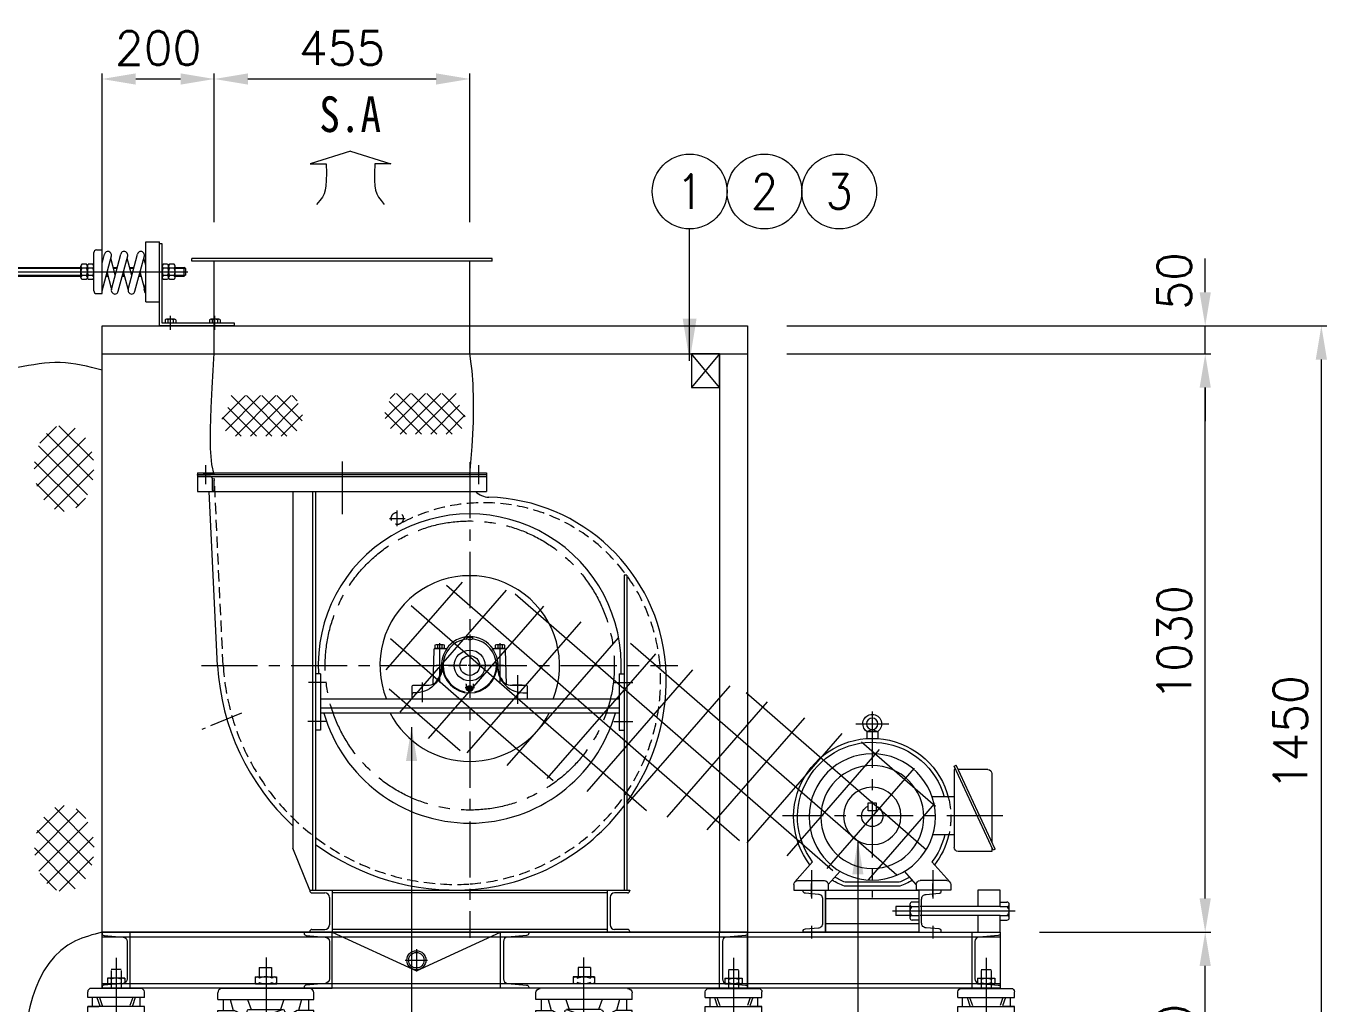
# Model space of a CAD drawing. Extents: x -50 to 18185, y -671 to 12273.
# Drawn here: x 5695 to 8012, y 2880 to 4622 of the extents above; entities that cross this region are included whole.
import ezdxf
from ezdxf.enums import TextEntityAlignment as Align

# ---------------------------------------------------------------- set-up
doc = ezdxf.new("R2010")
doc.units = 0
doc.header["$LTSCALE"] = 80
doc.header["$MEASUREMENT"] = 0
for name, pattern in [('CEN', [26, 20, -2, 2, -2]), ('CENTER', [2, 1.25, -0.25, 0.25, -0.25]), ('CENTER2', [1.125, 0.75, -0.125, 0.125, -0.125]), ('CENTERX2', [4, 2.5, -0.5, 0.5, -0.5]), ('HIDDEN', [0.375, 0.25, -0.125]), ('HIDDENX2', [0.75, 0.5, -0.25])]:
    doc.linetypes.add(name, pattern=pattern)
doc.layers.get('0').update_dxf_attribs({"linetype": 'CONTINUOUS', "lineweight": 18})
doc.layers.get('DEFPOINTS').update_dxf_attribs({"linetype": 'CONTINUOUS', "lineweight": 18})
for name, color, linetype, lineweight in [('12', 1, 'CENTER', 18), ('2', 2, 'HIDDENX2', 18), ('3', 2, 'CONTINUOUS', 18), ('ACT', 7, 'CONTINUOUS', 18), ('BASE', 7, 'CONTINUOUS', 18), ('CEN', 1, 'CEN', 18), ('CENTER', 1, 'CENTER', 18), ('DIM', 4, 'CONTINUOUS', 18), ('LIN', 2, 'CONTINUOUS', 18), ('NACHI', 16, 'CONTINUOUS', 18), ('NO', 2, 'CONTINUOUS', 18)]:
    doc.layers.add(name, color=color, linetype=linetype, lineweight=lineweight)
doc.styles.add('GSC', font='romans.shx', dxfattribs={"width": 0.8, "height": 4, "bigfont": 'ghs.shx'})
doc.styles.add('ITALICT', font='TXT', dxfattribs={"width": 0.95, "height": 3})
doc.styles.get("Standard").update_dxf_attribs({"font": 'txt.shx', "bigfont": '2hs.shx'})
doc.dimstyles.get("Standard").update_dxf_attribs({"dimscale": 0, "dimtxt": 60, "dimasz": 60, "dimexe": 10, "dimexo": 70, "dimgap": 25, "dimtad": 1, "dimdec": 0, "dimlfac": -1, "dimzin": 0, "dimdsep": 46, "dimtxsty": 'Standard', "dimcen": 0, "dimclrd": 1, "dimclre": 1, "dimadec": 0, "dimazin": 0, "dimtfac": 1, "dimtdec": 0, "dimtix": 1, "dimtmove": 1, "dimatfit": 2, "dimfxl": 0, "dimtolj": 1, "dimtzin": 0, "dimlwd": 5, "dimlwe": 5, "dimarcsym": 0})

# ---------------------------------------------------------------- blocks, each defined once
blk = doc.blocks.new('*D13')
at = {"color": 1, "linetype": 'Continuous', "lineweight": 5}
for p, q in [((7500.1, 3007.5), (7805.2, 3007.5)), ((7795.2, 2697.5), (7795.2, 2947.5)), ((7650.1, 2637.5), (7805.2, 2637.5))]:
    blk.add_line(p, q, dxfattribs=at)
at = {"color": 1, "linetype": 'Continuous'}
for points in [[(7785.2, 2947.5), (7805.2, 2947.5), (7795.2, 3007.5)], [(7785.2, 2697.5), (7805.2, 2697.5), (7795.2, 2637.5)]]:
    blk.add_solid(points, dxfattribs=at)
at = {"layer": 'DEFPOINTS', "color": 0, "linetype": 'Continuous'}
for p in [(7430.1, 3007.5), (7795.2, 3007.5), (7580.1, 2637.5)]:
    blk.add_point(p, dxfattribs=at)
at = {"color": 0, "linetype": 'Continuous', "insert": (7740.2, 2802.5), "char_height": 60, "attachment_point": 5, "rotation": 90}
blk.add_mtext('\\A1;370', dxfattribs=at)
blk = doc.blocks.new('*D14')
at = {"color": 1, "linetype": 'Continuous', "lineweight": 5}
for p, q in [((7050.1, 4037.5), (7805.2, 4037.5)), ((7795.2, 3067.5), (7795.2, 3977.5)), ((7500.1, 3007.5), (7805.2, 3007.5))]:
    blk.add_line(p, q, dxfattribs=at)
at = {"color": 1, "linetype": 'Continuous'}
for points in [[(7785.2, 3977.5), (7805.2, 3977.5), (7795.2, 4037.5)], [(7785.2, 3067.5), (7805.2, 3067.5), (7795.2, 3007.5)]]:
    blk.add_solid(points, dxfattribs=at)
at = {"layer": 'DEFPOINTS', "color": 0, "linetype": 'Continuous'}
for p in [(6980.1, 4037.5), (7795.2, 4037.5), (7430.1, 3007.5)]:
    blk.add_point(p, dxfattribs=at)
at = {"color": 0, "linetype": 'Continuous', "insert": (7740.2, 3522.5), "char_height": 60, "attachment_point": 5, "rotation": 90}
blk.add_mtext('\\A1;1030', dxfattribs=at)
blk = doc.blocks.new('*D15')
at = {"color": 1, "linetype": 'Continuous', "lineweight": 5}
for p, q in [((7795.2, 4147.5), (7795.2, 4207.5)), ((7050.1, 4087.5), (7805.2, 4087.5)), ((7795.2, 4037.5), (7795.2, 4087.5)), ((7050.1, 4037.5), (7805.2, 4037.5)), ((7795.2, 3977.5), (7795.2, 3917.5))]:
    blk.add_line(p, q, dxfattribs=at)
at = {"color": 1, "linetype": 'Continuous'}
for points in [[(7785.2, 4147.5), (7805.2, 4147.5), (7795.2, 4087.5)], [(7785.2, 3977.5), (7805.2, 3977.5), (7795.2, 4037.5)]]:
    blk.add_solid(points, dxfattribs=at)
at = {"layer": 'DEFPOINTS', "color": 0, "linetype": 'Continuous'}
for p in [(6980.1, 4087.5), (7795.2, 4087.5), (6980.1, 4037.5)]:
    blk.add_point(p, dxfattribs=at)
at = {"color": 0, "linetype": 'Continuous', "insert": (7740.2, 4167.5), "char_height": 60, "attachment_point": 5, "rotation": 90}
blk.add_mtext('\\A1;50', dxfattribs=at)
blk = doc.blocks.new('*D16')
at = {"color": 1, "linetype": 'Continuous', "lineweight": 5}
for p, q in [((7050.1, 4087.5), (8012.1, 4087.5)), ((8002.1, 2697.5), (8002.1, 4027.5)), ((7650.1, 2637.5), (8012.1, 2637.5))]:
    blk.add_line(p, q, dxfattribs=at)
at = {"color": 1, "linetype": 'Continuous'}
for points in [[(7992.1, 4027.5), (8012.1, 4027.5), (8002.1, 4087.5)], [(7992.1, 2697.5), (8012.1, 2697.5), (8002.1, 2637.5)]]:
    blk.add_solid(points, dxfattribs=at)
at = {"layer": 'DEFPOINTS', "color": 0, "linetype": 'Continuous'}
for p in [(6980.1, 4087.5), (8002.1, 4087.5), (7580.1, 2637.5)]:
    blk.add_point(p, dxfattribs=at)
at = {"color": 0, "linetype": 'Continuous', "insert": (7947.1, 3362.5), "char_height": 60, "attachment_point": 5, "rotation": 90}
blk.add_mtext('\\A1;1450', dxfattribs=at)
blk = doc.blocks.new('HTR(FRONT)')
at = {"layer": 'CEN', "lineweight": 15}
for p, q in [((518, 106.6), (83.3, 106.6)), ((35.1, 3.1), (35.1, 28.3)), ((114.4, 3.1), (114.4, 28.3)), ((503.4, 3.1), (503.4, 28.3)), ((579.3, 3.1), (579.3, 28.3))]:
    blk.add_line(p, q, dxfattribs=at)
at = {"layer": 'DIM', "lineweight": 15}
for p, q in [((106, 112.8), (88, 112.8)), ((106, 100.4), (88, 100.4)), ((169.9, 100.4), (166.6, 100.4)), ((186.6, 112.8), (179.7, 112.8)), ((183.3, 100.4), (183, 100.4)), ((199.7, 100.4), (196.4, 100.4)), ((215.6, 112.8), (209.5, 112.8)), ((228.7, 100.4), (225.4, 100.4)), ((472.4, 112.8), (273.8, 112.8)), ((472.4, 100.4), (273.8, 100.4)), ((500.3, 112.8), (513.7, 112.8)), ((500.3, 100.4), (513.7, 100.4))]:
    blk.add_line(p, q, dxfattribs=at)
at = {"layer": 'LIN', "lineweight": 15}
for p, q in [((129.1, 156.3), (133.9, 156.3)), ((129.1, 15), (129.1, 156.3)), ((158.3, 160.2), (133.9, 160.2)), ((133.9, 10.2), (133.9, 160.2)), ((158.3, 53), (158.3, 160.2)), ((236.2, 67.6), (236.2, 145.6)), ((245.9, 145.6), (236.2, 145.6)), ((250.8, 72.5), (250.8, 140.7)), ((488.8, 156.3), (483.9, 156.3)), ((483.9, 10.2), (483.9, 156.3)), ((488.8, 15), (488.8, 156.3)), ((106, 96.5), (106, 116.7)), ((107.8, 120.1), (115.8, 120.1)), ((117.5, 96.5), (117.5, 116.7)), ((119.3, 120.1), (127.3, 120.1)), ((158.3, 118.4), (161.7, 131.1)), ((177.5, 71.8), (160.6, 134.8)), ((189.8, 75.1), (172.9, 138.1)), ((183.1, 99.9), (191.5, 131.1)), ((207.3, 71.8), (190.5, 134.8)), ((219.6, 75.1), (202.7, 138.1)), ((212.5, 101.3), (220.5, 131.1)), ((236.2, 72.5), (219.5, 134.8)), ((236.2, 121.4), (231.7, 138.1)), ((252.6, 120.1), (260.6, 120.1)), ((262.3, 96.5), (262.3, 116.7)), ((264.1, 120.1), (272.1, 120.1)), ((273.8, 96.5), (273.8, 116.7)), ((472.4, 96.5), (472.4, 116.7)), ((474.2, 120.1), (482.2, 120.1)), ((498.5, 120.1), (490.6, 120.1)), ((500.3, 96.5), (500.3, 116.7)), ((87, 111.8), (89.6, 114.4)), ((87, 101.4), (87, 111.8)), ((87, 101.4), (89.6, 98.8)), ((106, 114.4), (89.6, 114.4)), ((89.6, 98.8), (89.6, 114.4)), ((106, 98.8), (89.6, 98.8)), ((107.8, 113.3), (115.8, 113.3)), ((107.8, 99.9), (115.8, 99.9)), ((107.8, 93.1), (115.8, 93.1)), ((119.3, 113.3), (127.3, 113.3)), ((119.3, 99.9), (127.3, 99.9)), ((119.3, 93.1), (127.3, 93.1)), ((160.4, 77.3), (168.2, 106.6)), ((170.3, 98.8), (166.1, 98.8)), ((187, 114.4), (179.2, 114.4)), ((189.7, 75.5), (198, 106.6)), ((200.1, 98.8), (195.9, 98.8)), ((216, 114.4), (209, 114.4)), ((219.1, 76.9), (227.1, 106.6)), ((229.1, 98.8), (225, 98.8)), ((252.6, 113.3), (260.6, 113.3)), ((252.6, 99.9), (260.6, 99.9)), ((252.6, 93.1), (260.6, 93.1)), ((264.1, 113.3), (272.1, 113.3)), ((264.1, 99.9), (272.1, 99.9)), ((264.1, 93.1), (272.1, 93.1)), ((472.4, 114.4), (273.8, 114.4)), ((472.4, 98.8), (273.8, 98.8)), ((474.2, 113.3), (482.2, 113.3)), ((474.2, 99.9), (482.2, 99.9)), ((474.2, 93.1), (482.2, 93.1)), ((498.5, 113.3), (490.6, 113.3)), ((498.5, 99.9), (490.6, 99.9)), ((498.5, 93.1), (490.6, 93.1)), ((500.3, 114.4), (512, 114.4)), ((500.3, 98.8), (512, 98.8)), ((512, 98.8), (512, 114.4)), ((514.6, 111.8), (512, 114.4)), ((514.6, 101.4), (512, 98.8)), ((514.6, 101.4), (514.6, 111.8)), ((161, 75.1), (158.3, 85.2)), ((158.3, 53), (133.9, 53)), ((245.9, 67.6), (236.2, 67.6)), ((0, 15), (129.1, 15)), ((0, 10.2), (0, 15)), ((0, 10.2), (133.9, 10.2)), ((25.5, 21.2), (25.5, 15)), ((27.9, 22), (42.2, 22)), ((30.3, 21.2), (30.3, 15)), ((39.8, 21.2), (39.8, 15)), ((44.6, 21.2), (44.6, 15)), ((104.9, 21.2), (104.9, 15)), ((107.3, 22), (121.6, 22)), ((109.7, 21.2), (109.7, 15)), ((119.2, 21.2), (119.2, 15)), ((124, 21.2), (124, 15)), ((614.4, 10.2), (483.9, 10.2)), ((614.4, 15), (488.8, 15)), ((493.9, 21.2), (493.9, 15)), ((510.6, 22), (496.2, 22)), ((498.6, 21.2), (498.6, 15)), ((508.2, 21.2), (508.2, 15)), ((513, 21.2), (513, 15)), ((569.8, 21.2), (569.8, 15)), ((586.5, 22), (572.2, 22)), ((574.5, 21.2), (574.5, 15)), ((584.1, 21.2), (584.1, 15)), ((588.9, 21.2), (588.9, 15)), ((614.4, 10.2), (614.4, 15))]:
    blk.add_line(p, q, dxfattribs=at)
at = {"layer": 'LIN', "lineweight": 15, "extrusion": (0, 0, -1)}
for centre, major_axis, ratio, start_param, end_param in [((166.8, 136.5), (3.26, 5.66), 0.940173, 3.959121, 7.100714), ((196.6, 136.5), (3.26, 5.66), 0.940173, 3.959121, 7.100714), ((225.6, 136.5), (3.28, 5.65), 0.939855, 3.955239, 7.096831), ((245.9, 140.7), (3.44, 3.44), 1, -0.785398, 0.785398), ((110.1, 116.7), (2.9, 2.9), 1, 2.960705, 4.893277), ((113.4, 116.7), (2.9, 2.9), 1, -0.180888, 1.751684), ((121.6, 116.7), (-2.9, 2.9), 1, 4.531501, 6.464073), ((125, 116.7), (2.9, 2.9), 1, -0.180888, 1.751684), ((254.9, 116.7), (-2.9, 2.9), 1, 4.531501, 6.464073), ((258.2, 116.7), (2.9, 2.9), 1, -0.180888, 1.751684), ((266.4, 116.7), (2.9, 2.9), 1, 2.960705, 4.893277), ((269.7, 116.7), (-2.9, 2.9), 1, 1.389909, 3.32248), ((476.5, 116.7), (-2.9, 2.9), 1, 4.531501, 6.464073), ((479.8, 116.7), (-2.9, 2.9), 1, 1.389909, 3.32248), ((492.9, 116.7), (2.9, 2.9), 1, 2.960705, 4.893277), ((496.2, 116.7), (-2.9, 2.9), 1, 1.389909, 3.32248), ((119.8, 106.6), (-9.72, 9.72), 1, 4.984733, 6.010841), ((110.1, 96.5), (2.9, 2.9), 1, 2.960705, 4.893277), ((103.8, 106.6), (-9.72, 9.72), 1, 1.843141, 2.869248), ((113.4, 96.5), (2.9, 2.9), 1, -0.180888, 1.751684), ((131.3, 106.6), (-9.72, 9.72), 1, 4.984733, 6.010841), ((121.6, 96.5), (-2.9, 2.9), 1, 4.531501, 6.464073), ((115.3, 106.6), (-9.72, 9.72), 1, 1.843141, 2.869248), ((125, 96.5), (2.9, 2.9), 1, -0.180888, 1.751684), ((264.6, 106.6), (-9.72, 9.72), 1, 4.984733, 6.010841), ((254.9, 96.5), (-2.9, 2.9), 1, 4.531501, 6.464073), ((248.6, 106.6), (-9.72, 9.72), 1, 1.843141, 2.869248), ((258.2, 96.5), (-2.9, 2.9), 1, 1.389909, 3.32248), ((276.1, 106.6), (-9.72, 9.72), 1, 4.984733, 6.010841), ((266.4, 96.5), (2.9, 2.9), 1, 2.960705, 4.893277), ((260.1, 106.6), (-9.72, 9.72), 1, 1.843141, 2.869248), ((269.7, 96.5), (-2.9, 2.9), 1, 1.389909, 3.32248), ((486.2, 106.6), (9.72, 9.72), 1, 3.413937, 4.440045), ((476.5, 96.5), (-2.9, 2.9), 1, 4.531501, 6.464073), ((470.2, 106.6), (9.72, 9.72), 1, 0.272344, 1.298452), ((479.8, 96.5), (2.9, 2.9), 1, -0.180888, 1.751684), ((502.5, 106.6), (9.72, 9.72), 1, 3.413937, 4.440045), ((492.9, 96.5), (2.9, 2.9), 1, 2.960705, 4.893277), ((486.6, 106.6), (9.72, 9.72), 1, 0.272344, 1.298452), ((496.2, 96.5), (2.9, 2.9), 1, -0.180888, 1.751684), ((154.9, 73.4), (-4.48, 4.48), 1, 2.094395, 3.35719), ((183.7, 73.4), (3.28, 5.65), 0.939855, 0.813646, 3.955239), ((213.5, 73.4), (3.26, 5.66), 0.940173, 0.817528, 3.959121), ((245.9, 72.5), (-3.44, 3.44), 1, 2.356194, 3.926991), ((27.9, 18.4), (-2.59, 2.59), 1, 0.074986, 1.49581), ((35.1, 8.7), (9.42, 9.42), 1, -1.15217, -0.418626), ((42.2, 18.4), (-2.59, 2.59), 1, 0.074986, 1.49581), ((107.3, 18.4), (-2.59, 2.59), 1, 0.074986, 1.49581), ((114.4, 8.7), (9.42, 9.42), 1, -1.15217, -0.418626), ((121.6, 18.4), (-2.59, 2.59), 1, 0.074986, 1.49581), ((496.2, 18.4), (-2.59, 2.59), 1, 0.074986, 1.49581), ((503.4, 8.7), (9.42, 9.42), 1, -1.15217, -0.418626), ((510.6, 18.4), (-2.59, 2.59), 1, 0.074986, 1.49581), ((572.2, 18.4), (-2.59, 2.59), 1, 0.074986, 1.49581), ((579.3, 8.7), (9.42, 9.42), 1, -1.15217, -0.418626), ((586.5, 18.4), (-2.59, 2.59), 1, 0.074986, 1.49581)]:
    blk.add_ellipse(centre, major_axis=major_axis, ratio=ratio, start_param=start_param, end_param=end_param, dxfattribs=at)
blk = doc.blocks.new('SPRING MOUNT(def 50 FRONT)')
at = {"lineweight": 15}
for p, q in [((129.9, 238.5), (129.9, 222.3)), ((129.9, 238.5), (152, 238.5)), ((152, 238.5), (152, 222.3)), ((122.7, 222.2), (160.6, 222.2)), ((122.7, 222.2), (122.7, 209.6)), ((123.3, 209.6), (161.2, 209.6)), ((160.6, 222.2), (160.6, 209.6)), ((55.9, 181.7), (55.9, 193.7)), ((55.9, 181.7), (55.9, 193.7)), ((63.8, 201.7), (219.5, 201.7)), ((227.4, 181.7), (227.4, 193.7)), ((227.4, 181.7), (227.4, 193.7)), ((55.9, 181.7), (227.4, 181.7)), ((65.5, 181.7), (65.5, 162.1)), ((78.2, 181.7), (83.3, 162.1)), ((109.3, 181.7), (115.5, 163.7)), ((110.8, 163.7), (172.5, 163.7)), ((172.5, 163.7), (112.9, 142.3)), ((174, 181.7), (167.9, 163.7)), ((205.1, 181.7), (200.1, 162.1)), ((217.8, 181.7), (217.8, 162.1)), ((55.9, 68.1), (55.9, 162.1)), ((55.9, 162.1), (85.5, 162.1)), ((101.3, 140.9), (107.6, 64.8)), ((107.6, 160.5), (107.6, 158.7)), ((110, 140.3), (109.5, 138.8)), ((110, 140.2), (109.5, 138.8)), ((110.8, 155.5), (149.8, 155.5)), ((174.3, 123.3), (113.9, 142.2)), ((172.5, 155.5), (126.2, 138.4)), ((175.7, 160.5), (175.7, 158.7)), ((182.1, 140.9), (175.7, 64.8)), ((227.4, 162.1), (197.8, 162.1)), ((227.4, 162.1), (197.8, 162.1)), ((227.4, 68.1), (227.4, 162.1)), ((160.8, 119.4), (111.1, 134.9)), ((173.6, 123.4), (112.9, 104.1)), ((176.5, 120), (176.4, 118.2)), ((110.6, 102.1), (110.1, 100.6)), ((110.6, 102), (110.1, 100.5)), ((161, 77.7), (111.9, 96.5)), ((172.8, 80.4), (114.4, 104)), ((173.6, 115), (124.3, 100)), ((172.7, 80.4), (112.9, 66.5)), ((172.4, 72.2), (151.4, 67.1)), ((175.7, 77.3), (175.7, 75.4)), ((39, 52.3), (17.6, 52.3)), ((17.6, 31.7), (17.6, 52.3)), ((110.6, 64.5), (110.1, 63)), ((112, 59), (141.7, 59)), ((114.9, 58.5), (141.7, 58.5)), ((173, 58.5), (115.3, 58.5)), ((116, 67.1), (141.7, 67.1)), ((172.5, 67.1), (141.7, 67.1)), ((172.5, 59), (141.7, 59)), ((172.5, 58.5), (141.7, 58.5)), ((175.7, 64), (175.7, 62.1)), ((175.7, 63.5), (175.7, 61.7)), ((263.7, 52.3), (242.4, 52.3)), ((263.7, 52.3), (263.7, 31.7)), ((263.5, 42), (17.6, 42)), ((263.5, 31.7), (17.6, 31.7))]:
    blk.add_line(p, q, dxfattribs=at)
for centre, radius, start, end in [((126.6, 217.7), 4.47, 27.8855, 152.1145), ((126.6, 214), 4.47, 207.8855, 332.1145), ((141.7, 195.2), 27, 65.8105, 114.1895), ((141.7, 236.6), 27, 245.8105, 294.1895), ((156.7, 217.7), 4.48, 28.0312, 151.9688), ((156.7, 214), 4.48, 208.0312, 331.9688), ((63.8, 193.7), 7.9, 90, 180), ((219.5, 193.7), 7.9, 0, 90), ((219.5, 193.7), 7.9, 0, 90), ((110.8, 160.5), 3.16, 90, 180), ((172.5, 160.5), 3.16, 0, 90), ((77.6, 139.8), 23.7, 2.7593, 70.3922), ((110.8, 158.7), 3.16, 180, 270), ((113, 139.3), 3.2, 73.0374, 160.654), ((113, 139.2), 3.2, 73.0374, 160.654), ((172.5, 158.7), 3.16, 270, 0), ((205.7, 139.8), 23.7, 109.6078, 177.2407), ((112.5, 137.7), 3.16, 160.7604, 250.7604), ((112.5, 137.8), 3.16, 160.7604, 250.7604), ((112.6, 137.7), 3.17, 247.2939, 261.591), ((112.6, 137.8), 3.17, 247.2939, 261.591), ((173.2, 118.2), 3.16, 270, 0), ((173.4, 120.3), 3.16, 355.8918, 85.8918), ((113.1, 99.5), 3.16, 160.7604, 250.7604), ((113.1, 99.5), 3.16, 160.7604, 250.7604), ((113.6, 101), 3.2, 73.0374, 160.654), ((113.6, 100.9), 3.2, 73.0374, 160.654), ((113.2, 99.5), 3.17, 247.2939, 261.591), ((113.2, 99.4), 3.17, 247.2939, 261.591), ((172.6, 75.4), 3.16, 266.4469, 0), ((172.6, 77.3), 3.16, 0, 90), ((40.1, 68.1), 15.8, 270, 0), ((115.3, 66.4), 7.9, 191.7194, 270), ((113.1, 61.9), 3.16, 160.7604, 250.7604), ((113.6, 63.4), 3.2, 98.9445, 160.654), ((113.2, 61.9), 3.17, 247.2939, 248.2755), ((172.5, 64), 3.16, 0, 90), ((172.5, 62.1), 3.16, 270, 0), ((172.5, 61.7), 3.16, 270, 0), ((243.2, 68.1), 15.8, 180, 270)]:
    blk.add_arc(centre, radius, start, end, dxfattribs=at)
at = {"layer": '12', "lineweight": 15}
for p, q in [((17.6, 52.3), (17.6, 52.3)), ((263.7, 52.3), (263.7, 52.3))]:
    blk.add_line(p, q, dxfattribs=at)
at = {"layer": '3', "linetype": 'CENTERX2', "lineweight": 15}
blk.add_line((142.3, 256.5), (142.3, 5.2), dxfattribs=at)
blk = doc.blocks.new('SPRING MOUNT(def 50 SIDE)')
at = {"lineweight": 15}
for p, q in [((87.8, 236.1), (69.8, 236.1)), ((69.8, 234.6), (69.8, 202.7)), ((87.8, 234.6), (87.8, 202.7)), ((94.2, 220.9), (63.3, 220.9)), ((63.3, 220.9), (63.3, 210.6)), ((94.2, 210.6), (63.3, 210.6)), ((94.2, 220.9), (94.2, 210.6)), ((28.3, 186.5), (28.3, 196.3)), ((129.2, 186.5), (28.3, 186.5)), ((122.8, 202.7), (34.7, 202.7)), ((36.1, 186.5), (36.1, 170.6)), ((44.6, 186.5), (49.6, 171.8)), ((49.2, 186.5), (54.1, 171.9)), ((108.4, 186.5), (103.4, 171.9)), ((113, 186.5), (107.9, 171.8)), ((121.4, 186.5), (121.4, 170.6)), ((129.2, 186.5), (129.2, 196.3)), ((129.2, 170.6), (28.3, 170.6)), ((28.3, 170.6), (48.1, 170.6)), ((28.3, 67.4), (28.3, 170.6)), ((129.2, 67.4), (129.2, 170.6)), ((15.4, 54.6), (15.4, 32.7)), ((142.1, 32.7), (142.1, 54.6)), ((15.4, 43.7), (142.1, 43.7)), ((15.4, 32.7), (142.1, 32.7))]:
    blk.add_line(p, q, dxfattribs=at)
for centre, radius, start, end in [((66.6, 217.3), 3.64, 28.0312, 151.9688), ((66.6, 214.3), 3.64, 208.0312, 331.9688), ((78.8, 199), 22, 65.8105, 114.1895), ((78.8, 232.6), 22, 245.8105, 294.1895), ((91, 217.3), 3.63, 27.8855, 152.1145), ((91, 214.3), 3.63, 207.8855, 332.1145), ((34.7, 196.3), 6.42, 90, 180), ((34.7, 196.3), 6.42, 90, 180), ((122.8, 196.3), 6.42, 0, 90), ((15.4, 67.4), 12.8, 270, 0), ((142.1, 67.4), 12.8, 180, 270)]:
    blk.add_arc(centre, radius, start, end, dxfattribs=at)
at = {"layer": '3', "linetype": 'CENTERX2', "lineweight": 15}
blk.add_line((78.8, 257.2), (78.8, 5), dxfattribs=at)
blk = doc.blocks.new('*D57')
at = {"color": 1, "linetype": 'Continuous', "lineweight": 5}
for p, q in [((5830.1, 4157.5), (5830.1, 4537.3)), ((5890.1, 4527.3), (5970.1, 4527.3)), ((6030.1, 4272.5), (6030.1, 4537.3))]:
    blk.add_line(p, q, dxfattribs=at)
at = {"color": 1, "linetype": 'Continuous'}
for points in [[(5890.1, 4537.3), (5890.1, 4517.3), (5830.1, 4527.3)], [(5970.1, 4537.3), (5970.1, 4517.3), (6030.1, 4527.3)]]:
    blk.add_solid(points, dxfattribs=at)
at = {"layer": 'DEFPOINTS', "color": 0, "linetype": 'Continuous'}
for p in [(6030.1, 4527.3), (6030.1, 4202.5), (5830.1, 4087.5)]:
    blk.add_point(p, dxfattribs=at)
at = {"color": 0, "linetype": 'Continuous', "insert": (5930.1, 4582.3), "char_height": 60, "attachment_point": 5}
blk.add_mtext('\\A1;200', dxfattribs=at)
blk = doc.blocks.new('*D58')
at = {"color": 1, "linetype": 'Continuous', "lineweight": 5}
for p, q in [((6030.1, 4272.5), (6030.1, 4537.3)), ((6090.1, 4527.3), (6425.2, 4527.3)), ((6485.2, 4272.5), (6485.2, 4537.3))]:
    blk.add_line(p, q, dxfattribs=at)
at = {"color": 1, "linetype": 'Continuous'}
for points in [[(6090.1, 4537.3), (6090.1, 4517.3), (6030.1, 4527.3)], [(6425.2, 4537.3), (6425.2, 4517.3), (6485.2, 4527.3)]]:
    blk.add_solid(points, dxfattribs=at)
at = {"layer": 'DEFPOINTS', "color": 0, "linetype": 'Continuous'}
for p in [(6485.2, 4527.3), (6030.1, 4202.5), (6485.2, 4202.5)]:
    blk.add_point(p, dxfattribs=at)
at = {"color": 0, "linetype": 'Continuous', "insert": (6257.6, 4582.3), "char_height": 60, "attachment_point": 5}
blk.add_mtext('\\A1;455', dxfattribs=at)
blk = doc.blocks.new('7.5-1')
for p, q in [((0, 285.9), (-9.8, 282.5)), ((9.8, 282.5), (-9.8, 282.5)), ((-9.8, 282.5), (-9.8, 269.9)), ((9.8, 282.5), (0, 285.9)), ((9.8, 282.5), (9.8, 269.9)), ((-219.2, 72.6), (-149.5, 222.6)), ((-215.4, 70.8), (-145.7, 220.9)), ((-206, 214.5), (-153.3, 214.5)), ((-145.7, 220.9), (-149.5, 222.6)), ((-148.6, 214.5), (-146, 214.5)), ((-146, 214.5), (-146, 76)), ((-213, 207.5), (-213, 86)), ((-146, 165.8), (-106.7, 165.8)), ((7, 155.2), (-7, 155.2)), ((-7, 155.2), (-7, 141.2)), ((-7, 141.2), (7, 141.2)), ((7, 141.2), (7, 155.2)), ((-146, 98.2), (-107.8, 98.2)), ((-219.2, 72.6), (-215.4, 70.8)), ((-213, 76), (-213, 69)), ((-213, 69), (-153, 69)), ((-137.9, 14.7), (-106.4, 50.2)), ((137.9, 14.7), (106.4, 50.2)), ((-78.3, 9.8), (-57.4, 33.4)), ((78.3, 9.8), (57.4, 33.4)), ((-139.9, 9.8), (-139.9, 0)), ((-139.9, 0), (-78.3, 0)), ((-132.9, 16.8), (-85.3, 16.8)), ((-78.3, 9.8), (-78.3, 0)), ((-49.3, 7), (49.3, 7)), ((-48, 13.9), (48, 13.9)), ((78.3, 9.8), (78.3, 0)), ((139.9, 0), (78.3, 0)), ((132.9, 16.8), (85.3, 16.8)), ((139.9, 9.8), (139.9, 0))]:
    blk.add_line(p, q)
for centre, radius in [((0, 296.1), 10.2), ((0, 130.2), 112.5), ((0, 130.2), 91.7), ((0, 132), 51.1)]:
    blk.add_circle(centre, radius)
for centre, radius, start, end in [((0, 296.1), 16.7, 305.6333, 234.3667), ((0, 130.2), 140, 322.4844, 166.2123), ((0, 130.2), 133.1, 323.0583, 164.4855), ((-206, 207.5), 7, 90, 180), ((0, 132), 19, 111.5051, 68.3004), ((0, 130.2), 140, 193.7877, 217.5156), ((0, 130.2), 133.1, 193.9472, 216.9417), ((-153, 76), 7, 270, 0), ((-132.9, 9.8), 7, 90, 180), ((-85.3, 9.8), 7, 0, 90), ((0, 138), 140, 239.3298, 249.3839), ((0, 138), 133.1, 239.9011, 248.8506), ((0, 138), 133.1, 291.1494, 300.0989), ((0, 138), 140, 290.6161, 300.6702), ((85.3, 9.8), 7, 90, 180), ((132.9, 9.8), 7, 0, 90)]:
    blk.add_arc(centre, radius, start, end)
at = {"linetype": 'HIDDEN'}
blk.add_arc((0, 130.2), 140, 166.2123, 193.7877, dxfattribs=at)
at = {"layer": '3', "linetype": 'CENTER'}
for p, q in [((0, 317.8), (0, -13.5)), ((29.4, 296.1), (-29.4, 296.1)), ((-232.8, 132), (160, 132)), ((-108, 35.2), (-108, -15)), ((108, 35.2), (108, -15))]:
    blk.add_line(p, q, dxfattribs=at)
at = {"layer": 'DEFPOINTS', "color": 0, "linetype": 'ByBlock'}
for p in [(-232.8, 132), (140, 132), (142, 132), (142, 132)]:
    blk.add_point(p, dxfattribs=at)
blk = doc.blocks.new('7.5-0')
at = {"lineweight": 15}
for q in [(-88, 75), (-83, 75)]:
    blk.add_line((-123, 75), q, dxfattribs=at)
for points in [[(-88, 16.5), (-88, 58.5, 0.440011), (-96, 67.2), (-119, 69.2, -0.440011), (-123, 73.5), (-123, 75), (-83, 75), (-83, 0), (-123, 0), (-123, 1.5, -0.440011), (-119, 5.8), (-96, 7.8, 0.440011)], [(88, 16.5), (88, 58.5, -0.440011), (96, 67.2), (119, 69.2, 0.440011), (123, 73.5), (123, 75), (83, 75), (83, 0), (123, 0), (123, 1.5, 0.440011), (119, 5.8), (96, 7.8, -0.440011)]]:
    blk.add_lwpolyline(points, format="xyb", close=True)
for points in [[(-83, 75), (83, 75), (83, 0), (-83, 0), (-83, 75)], [(228, 45.5), (228, 75), (188, 75), (188, 45.5)], [(228, 45.5), (85.3, 45.5)], [(228, 29.5), (85.3, 29.5)], [(188, 29.5), (188, 0), (228, 0), (228, 29.5)]]:
    blk.add_lwpolyline(points, dxfattribs=at)
blk.add_lwpolyline([(-83, 60), (83, 60), (83, 15), (-83, 15)], close=True, dxfattribs=at)
at = {"layer": '3', "color": 4, "linetype": 'ByBlock'}
for p, q in [((-108, 63.5), (-108, 86.5)), ((108, 63.5), (108, 86.5)), ((-108, 11.5), (-108, -11.5)), ((108, 11.5), (108, -11.5))]:
    blk.add_line(p, q, dxfattribs=at)
at = {"layer": 'BASE', "lineweight": 15}
for p, q in [((67, 49.5), (67, 25.5)), ((83, 53.5), (71, 53.5)), ((83, 53.5), (83, 21.5)), ((228, 53.5), (240, 53.5)), ((244, 29.5), (244, 49.5)), ((41.8, 45.5), (41.8, 29.5)), ((67, 45.5), (41.8, 45.5)), ((67, 29.5), (41.8, 29.5)), ((71, 45.5), (83, 45.5)), ((71, 29.5), (83, 29.5)), ((228, 45.5), (240, 45.5)), ((228, 29.5), (240, 29.5)), ((244, 25.5), (244, 29.5)), ((83, 21.5), (71, 21.5)), ((228, 21.5), (240, 21.5))]:
    blk.add_line(p, q, dxfattribs=at)
for centre, radius, start, end in [((71, 49.5), 4, 90, 270), ((240, 49.5), 4, 270, 90), ((77, 37.5), 10, 126.8699, 233.1301), ((71, 25.5), 4, 90, 270), ((234, 37.5), 10, 306.8699, 53.1301), ((240, 25.5), 4, 270, 90)]:
    blk.add_arc(centre, radius, start, end, dxfattribs=at)
at = {"layer": 'CEN', "lineweight": 15}
blk.add_line((254.7, 37.5), (36, 37.5), dxfattribs=at)
at = {"linetype": 'Continuous', "xscale": -1}
blk.add_blockref('7.5-1', (0, 75), dxfattribs=at)
blk = doc.blocks.new('06B')
at = {"layer": 'NACHI', "color": 0}
for p, q in [((37.5, 96.7), (25, 96.7)), ((27.5, 96.2), (27.5, 90.8)), ((35, 96.2), (35, 90.8)), ((145, 96.7), (132.5, 96.7)), ((135, 96.2), (135, 90.8)), ((142.5, 96.2), (142.5, 90.8)), ((21.2, 88.1), (19.3, 26.4)), ((45, 90), (23.2, 90)), ((24.1, 90.8), (24.1, 90)), ((38.4, 90.8), (38.4, 90)), ((146.8, 90), (125, 90)), ((131.6, 90.8), (131.6, 90)), ((145.9, 90.8), (145.9, 90)), ((150.7, 26.4), (148.8, 88.1))]:
    blk.add_line(p, q, dxfattribs=at)
at = {"layer": 'NACHI', "color": 1, "linetype": 'CENTER'}
for p, q in [((31.2, 100), (31.2, 30)), ((138.8, 100), (138.8, 30)), ((0, 30), (0, -5)), ((170, 43), (170, -8)), ((93.4, 20), (76.6, 20))]:
    blk.add_line(p, q, dxfattribs=at)
at = {"layer": 'NACHI', "color": 1}
for p, q in [((85, 115), (85, 65)), ((80, 60), (25, 60)), ((87.5, 60), (82.5, 60)), ((85, 62.5), (85, 57.5)), ((85, 55), (85, 5)), ((145, 60), (90, 60))]:
    blk.add_line(p, q, dxfattribs=at)
at = {"layer": 'NACHI', "color": 6}
blk.add_line((178.6, 25), (161.4, 25), dxfattribs=at)
at = {"layer": 'NACHI', "color": 0}
for points in [[(39.9, 90.8), (39.9, 96.2, 0.194007), (35, 96.2, 0.127017), (27.5, 96.2, 0.194007), (22.6, 96.2), (22.6, 90.8)], [(147.4, 90.8), (147.4, 96.2, 0.194007), (142.5, 96.2, 0.127017), (135, 96.2, 0.194007), (130.1, 96.2), (130.1, 90.8)]]:
    blk.add_lwpolyline(points, format="xyb", close=True, dxfattribs=at)
for points in [[(78.9, 107.1, 0.377042), (80, 108.3), (80, 108.8, -0.414214), (81.2, 110), (88.8, 110, -0.414214), (90, 108.8), (90, 108.3, 0.377042), (91.1, 107.1)], [(125, 90, -0.162278), (135, 60, 0.16397), (144.7, 31.2, 0.234328), (157.3, 25), (184.7, 25, -0.414214), (187.5, 22.2), (187.5, 0), (-17.5, 0), (-17.5, 22.2, -0.414214), (-14.7, 25), (12.7, 25, 0.234328), (25.3, 31.2, 0.16397), (35, 60, -0.162278), (45, 90)], [(36.2, 65.2), (36.2, 60, -0.426906), (-14.6, 11.3, 0.426906), (-17.5, 8.5)], [(133.8, 65.2), (133.8, 60, 0.426906), (184.6, 11.3, -0.426906), (187.5, 8.5)], [(91.6, 27.2, 0.236068), (91, 26), (91, 20, -1), (79, 20), (79, 26, 0.236068), (78.4, 27.2)]]:
    blk.add_lwpolyline(points, format="xyb", dxfattribs=at)
for centre, radius in [((85, 60), 27.5), ((85, 60), 17.5), ((85, 20), 4.2), ((85, 20), 3), ((85, 20), 1.8)]:
    blk.add_circle(centre, radius, dxfattribs=at)
for centre, radius, start, end in [((85, 60), 47.5, 99.0847, 259.0779), ((85, 60), 51.2, 35.8288, 144.1712), ((85, 125), 18.5, 256.7151, 283.2849), ((85, 60), 47.5, 280.9221, 80.9153), ((23.2, 88), 2, 90, 178.2376), ((146.8, 88), 2, 1.7624, 90), ((85, 60), 48.8, 180, 0)]:
    blk.add_arc(centre, radius, start, end, dxfattribs=at)

msp = doc.modelspace()

# ---------------------------------------------------------------- hatches: boundary and pattern name
at = {"linetype": 'ByBlock'}
h = msp.add_hatch(dxfattribs=at)
h.set_pattern_fill('ANSI37', color=256, scale=550, angle=3.9434, style=0)
h.set_pattern_definition([(48.9434, (426.424, 2028.82), (-51.8417, 45.1553), []), (138.9434, (426.424, 2028.82), (-45.1553, -51.8417), [])])
edge = h.paths.add_edge_path()
edge.add_line((7246.2, 3319.4), (6542.9, 3620.2))
edge.add_arc((6485.1, 3482.5), 149.3, 67.2342, 251.7758)
edge.add_line((6438.4, 3340.6), (7166.5, 3106.4))
edge.add_arc((7202.1, 3214.5), 113.8, 251.7758, 427.2342)
at = {"layer": '2', "linetype": 'Continuous'}
h = msp.add_hatch(dxfattribs=at)
h.set_pattern_fill('ANSI37', color=256, scale=153.425, style=0)
h.set_pattern_definition([(135, (12934.731, -443.107), (13.56098, 13.56098), []), (45, (12934.731, -443.107), (13.56098, -13.56098), [])])
h.paths.add_polyline_path([(6049.6, 3934.4), (6054.1, 3942.5), (6057.7, 3951.9), (6059.2, 3963.2), (6174.6, 3963.2), (6189.1, 3923.5), (6171.8, 3891.1), (6059.3, 3891.1), (6048.7, 3902.2), (6043.8, 3911.4), (6043.1, 3919.5), (6045.5, 3926.9)])
h = msp.add_hatch(dxfattribs=at)
h.set_pattern_fill('ANSI37', color=256, scale=153.425, style=0)
h.set_pattern_definition([(45, (-413.659, -439.335), (-13.56098, 13.56098), []), (135, (-413.659, -439.335), (-13.56098, -13.56098), [])])
h.paths.add_polyline_path([(6471.5, 3938.2), (6467, 3946.3), (6463.4, 3955.7), (6461.9, 3966.9), (6346.5, 3966.9), (6332, 3927.3), (6349.3, 3894.8), (6461.8, 3894.8), (6472.4, 3906), (6477.3, 3915.2), (6477.9, 3923.2), (6475.6, 3930.7)])
at = {"layer": 'ACT', "linetype": 'Continuous'}
h = msp.add_hatch(dxfattribs=at)
h.set_pattern_fill('ANSI37', color=256, scale=8, angle=-90, style=0)
h.set_pattern_definition([(315, (2465.085, 9425.075), (17.96051, 17.96051), []), (45, (2465.085, 9425.075), (-17.96051, 17.96051), [])])
edge = h.paths.add_edge_path()
edge.add_ellipse((5762.5, 3833.9), major_axis=(0, 76.9), ratio=0.691358, start_angle=0, end_angle=360)
h = msp.add_hatch(dxfattribs=at)
h.set_pattern_fill('ANSI37', color=256, scale=8, angle=-90, style=0)
h.set_pattern_definition([(45, (2465.484, -2434.736), (17.96051, -17.96051), []), (315, (2465.484, -2434.736), (-17.96051, -17.96051), [])])
edge = h.paths.add_edge_path()
edge.add_ellipse((5762.9, 3156.5), major_axis=(0, -76.9), ratio=0.691358, start_angle=0, end_angle=360, ccw=False)

# ---------------------------------------------------------------- linework, layer by layer
at = {"linetype": 'Continuous'}
for p, q in [((6525.1, 4207.5), (5990.1, 4207.5)), ((5990.1, 4202.5), (5990.1, 4207.5)), ((6525.1, 4202.5), (5990.1, 4202.5)), ((6030.1, 4037.5), (6030.1, 4202.5)), ((6485.1, 4037.5), (6485.1, 4202.5)), ((6525.1, 4202.5), (6525.1, 4207.5)), ((6930.1, 4037.5), (6880.1, 3977.5)), ((6930.1, 3977.5), (6880.1, 4037.5)), ((6930.1, 4037.5), (6980.1, 4037.5))]:
    msp.add_line(p, q, dxfattribs=at)
for p, q in [((6000.1, 3825.5), (6000.1, 3792.5)), ((6000.1, 3825.5), (6515.1, 3825.5)), ((6515.1, 3825.5), (6515.1, 3792.5)), ((6000.1, 3822.5), (6515.1, 3822.5)), ((6000.1, 3819.5), (6515.1, 3819.5)), ((6000.1, 3792.5), (6515.1, 3792.5)), ((6035.9, 3482), (6021.2, 3792.5)), ((6765.1, 3643.5), (6760.1, 3643.5)), ((6219.1, 3467.5), (6210.1, 3467.5)), ((6219.1, 3467.5), (6219.1, 3367.5)), ((6751.1, 3467.5), (6751.1, 3367.5)), ((6751.1, 3467.5), (6760.1, 3467.5)), ((6751.1, 3422.5), (6219.1, 3422.5)), ((6751.1, 3406.5), (6219.1, 3406.5)), ((6751.1, 3397.5), (6219.1, 3397.5)), ((6219.1, 3367.5), (6210.1, 3367.5)), ((6751.1, 3367.5), (6760.1, 3367.5)), ((6200.1, 3082.5), (6170.1, 3156.9)), ((6200.1, 3082.5), (6770.1, 3082.5)), ((6240.1, 3082.5), (6240.1, 3007.5)), ((6730.1, 3082.5), (6730.1, 3007.5)), ((6730.1, 3077.5), (6240.1, 3077.5)), ((6200.1, 3007.5), (6770.1, 3007.5)), ((6200.1, 3007.5), (6770.1, 3007.5)), ((6730.1, 3012.5), (6240.1, 3012.5)), ((6240.1, 3007.5), (6390.1, 2938.5)), ((6390.1, 2938.5), (6540.1, 3007.5))]:
    msp.add_line(p, q)
at = {"color": 1, "linetype": 'CENTER'}
for p, q in [((6014.6, 3839.1), (6014.6, 3805.8)), ((6257.6, 3845.8), (6257.6, 3752.4)), ((6485.1, 3844.9), (6485.1, 2997.6)), ((6500.6, 3839.1), (6500.6, 3805.8)), ((6007, 3482.5), (6856, 3482.5)), ((6228.5, 3452.5), (6197.8, 3452.5)), ((6741.8, 3452.5), (6775.6, 3452.5)), ((6228.5, 3382.5), (6196.9, 3382.5)), ((6741.8, 3382.5), (6775.6, 3382.5))]:
    msp.add_line(p, q, dxfattribs=at)
at = {"color": 3, "linetype": 'HIDDEN'}
for p, q in [((6030.1, 3822.5), (6000.1, 3822.5)), ((6000.1, 3821.5), (6000.1, 3822.5)), ((6021.1, 3819.5), (6002.1, 3819.5)), ((6027.1, 3794.5), (6027.1, 3813.5)), ((6030.1, 3792.5), (6030.1, 3822.5)), ((6045.9, 3482.5), (6030.1, 3816.5)), ((6030.1, 3792.5), (6029.1, 3792.5))]:
    msp.add_line(p, q, dxfattribs=at)
at = {"color": 7, "linetype": 'Continuous'}
for p, q in [((6170.1, 3792.5), (6170.1, 3156.9)), ((6205.1, 3792.5), (6205.1, 3082.5)), ((6210.1, 3792.5), (6210.1, 3082.5)), ((6760.1, 3643.5), (6760.1, 3082.5)), ((6765.1, 3643.5), (6765.1, 3082.5)), ((6200.1, 3082.5), (6200.1, 3081.5)), ((6770.1, 3082.5), (6770.1, 3081.5)), ((6204.1, 3077.5), (6227.1, 3077.5)), ((6235.1, 3069.5), (6235.1, 3020.5)), ((6735.1, 3069.5), (6735.1, 3020.5)), ((6766.1, 3077.5), (6743.1, 3077.5)), ((6200.1, 3008.5), (6200.1, 3007.5)), ((6204.1, 3012.5), (6227.1, 3012.5)), ((6766.1, 3012.5), (6743.1, 3012.5)), ((6770.1, 3008.5), (6770.1, 3007.5))]:
    msp.add_line(p, q, dxfattribs=at)
at = {"color": 1}
for p, q in [((6356, 3730.5), (6356, 3758.5)), ((6342, 3744.5), (6370, 3744.5))]:
    msp.add_line(p, q, dxfattribs=at)
at = {"color": 1, "linetype": 'CENTER2'}
msp.add_line((6078.7, 3397.5), (6008.1, 3368.7), dxfattribs=at)
at = {"linetype": 'Continuous'}
for points in [[(6930.1, 3007.5), (5830.1, 3007.5), (5830.1, 4037.5), (6930.1, 4037.5)], [(6930.1, 4037.5), (6880.1, 4037.5), (6880.1, 3977.5), (6930.1, 3977.5)], [(6980.1, 2907.5), (5830.1, 2907.5), (5830.1, 3007.5), (6980.1, 3007.5)], [(6980.1, 2915.5), (5830.1, 2915.5), (5830.1, 2999.5), (6980.1, 2999.5)], [(7430.1, 2907.5), (6980.1, 2907.5), (6980.1, 3007.5), (7430.1, 3007.5)], [(7430.1, 2915.5), (6980.1, 2915.5), (6980.1, 2999.5), (7430.1, 2999.5)]]:
    msp.add_lwpolyline(points, close=True, dxfattribs=at)
for points in [[(6030.1, 3822.5), (6025.6, 3840.4), (6023.5, 3868.8), (6023.3, 3903.8), (6024.3, 3941.3), (6026, 3977.4), (6027.9, 4008.1), (6029.5, 4029.5), (6030.1, 4037.5)], [(6485.1, 3822.5), (6489.6, 3872.8), (6491.7, 3916.5), (6492, 3953.5), (6491, 3983.7), (6489.2, 4007.2), (6487.3, 4024), (6485.8, 4034.1), (6485.1, 4037.5)]]:
    msp.add_lwpolyline(points)
for points in [[(5880.1, 3007.5), (5830.1, 3007.5), (5830.1, 3005.6, 0.388879), (5833.8, 3001.6), (5867.8, 2998.6, -0.388879), (5875.1, 2990.7), (5875.1, 2924.3, -0.388879), (5867.8, 2916.3), (5833.8, 2913.3, 0.388879), (5830.1, 2909.3), (5830.1, 2907.5), (5880.1, 2907.5), (5880.1, 3007.5)], [(6240.1, 3007.5), (6190.1, 3007.5), (6190.1, 3005.6, 0.388879), (6193.8, 3001.6), (6227.8, 2998.6, -0.388879), (6235.1, 2990.7), (6235.1, 2924.3, -0.388879), (6227.8, 2916.3), (6193.8, 2913.3, 0.388879), (6190.1, 2909.3), (6190.1, 2907.5), (6240.1, 2907.5), (6240.1, 3007.5)], [(6540.1, 3007.5), (6590.1, 3007.5), (6590.1, 3005.6, -0.388879), (6586.5, 3001.6), (6552.4, 2998.6, 0.388879), (6545.1, 2990.7), (6545.1, 2924.3, 0.388879), (6552.4, 2916.3), (6586.5, 2913.3, -0.388879), (6590.1, 2909.3), (6590.1, 2907.5), (6540.1, 2907.5), (6540.1, 3007.5)], [(6930.1, 3007.5), (6980.1, 3007.5), (6980.1, 3005.6, -0.388879), (6976.5, 3001.6), (6942.4, 2998.6, 0.388879), (6935.1, 2990.7), (6935.1, 2924.3, 0.388879), (6942.4, 2916.3), (6976.5, 2913.3, -0.388879), (6980.1, 2909.3), (6980.1, 2907.5), (6930.1, 2907.5), (6930.1, 3007.5)], [(7380.1, 3007.5), (7430.1, 3007.5), (7430.1, 3005.6, -0.388879), (7426.5, 3001.6), (7392.4, 2998.6, 0.388879), (7385.1, 2990.7), (7385.1, 2924.3, 0.388879), (7392.4, 2916.3), (7426.5, 2913.3, -0.388879), (7430.1, 2909.3), (7430.1, 2907.5), (7380.1, 2907.5), (7380.1, 3007.5)]]:
    msp.add_lwpolyline(points, format="xyb", dxfattribs=at)
at = {"color": 3, "linetype": 'HIDDEN'}
msp.add_circle((6356, 3744.5), 10.8, dxfattribs=at)
at = {"color": 1, "linetype": 'CENTER'}
msp.add_circle((6485.1, 3482.5), 257.5, dxfattribs=at)
at = {"linetype": 'Continuous'}
for radius in [17, 13.8]:
    msp.add_circle((6390.1, 2957.5), radius, dxfattribs=at)
at = {"color": 3, "linetype": 'HIDDEN'}
for centre, radius, start, end in [((6002.1, 3821.5), 2, 180, 270), ((6021.1, 3813.5), 6, 0, 90), ((6029.1, 3794.5), 2, 180, 270), ((6510.1, 3457.5), 315, 4.5521, 118.2338), ((6460.1, 3507.5), 415, 183.4536, 273.4551), ((6460.1, 3457.5), 365, 273.9291, 3.9274)]:
    msp.add_arc(centre, radius, start, end, dxfattribs=at)
for centre, radius, start, end in [((6520.1, 3817.3), 35, 225.2607, 268.4082), ((6510.1, 3457.5), 325, 4.4117, 88.4082), ((6485.1, 3482.5), 270, 356.8153, 183.1847), ((6485.1, 3482.5), 160, 337.9757, 202.0243), ((6460.1, 3507.5), 425, 183.4536, 226.9742), ((6460.1, 3457.5), 375, 324.4257, 3.8226), ((6485.1, 3471.7), 270, 189.8878, 190.4992), ((6485.1, 3471.7), 270, 349.5008, 350.1384), ((6485.1, 3471.7), 270, 349.5008, 350.1122), ((6485.1, 3471.7), 270, 195.951, 344.049), ((6485.1, 3471.7), 160, 207.6294, 332.3706), ((6460.1, 3457.5), 375, 273.8242, 323.1328), ((6460.1, 3507.5), 425, 233.9699, 273.3737)]:
    msp.add_arc(centre, radius, start, end)
at = {"color": 7, "linetype": 'Continuous'}
for centre, radius, start, end in [((6204.1, 3081.5), 4, 180, 270), ((6227.1, 3069.5), 8, 0, 90), ((6743.1, 3069.5), 8, 90, 180), ((6766.1, 3081.5), 4, 270, 0), ((6227.1, 3020.5), 8, 270, 0), ((6743.1, 3020.5), 8, 180, 270), ((6204.1, 3008.5), 4, 90, 180), ((6766.1, 3008.5), 4, 0, 90)]:
    msp.add_arc(centre, radius, start, end, dxfattribs=at)
at = {"layer": '2', "linetype": 'Continuous'}
msp.add_lwpolyline([(6980.1, 3007.5), (5830.1, 3007.5), (5830.1, 4087.5), (6980.1, 4087.5)], close=True, dxfattribs=at)
at = {"layer": 'ACT', "color": 4, "linetype": 'Continuous'}
for centre in [(6876.9, 4326.9), (7010.1, 4326.9), (7143.3, 4326.9)]:
    msp.add_circle(centre, 66.6, dxfattribs=at)
at = {"layer": 'ACT', "linetype": 'Continuous'}
for points in [[(5830.1, 4008.6), (5755.6, 4022.1), (5680.1, 4013.2)], [(5830.1, 3007.5), (5783.1, 2992.1), (5680.1, 2737.5)]]:
    msp.add_spline(points, degree=3, dxfattribs=at)
at = {"layer": 'CENTER', "linetype": 'Continuous'}
for p, q in [((6390.1, 2977.5), (6390.1, 2937.5)), ((6370.1, 2957.5), (6410.1, 2957.5))]:
    msp.add_line(p, q, dxfattribs=at)
at = {"layer": 'NO'}
for points in [[(6272.6, 4399), (6201, 4376.4), (6229.5, 4376.4, -1.825411)], [(6272.6, 4399), (6201, 4376.4), (6229.5, 4376.4, -1.825411)], [(6272.6, 4399), (6201, 4376.4), (6229.5, 4376.4, -1.825411)], [(6272.6, 4399), (6344.3, 4376.4), (6315.8, 4376.4, 1.825411)], [(6272.6, 4399), (6344.3, 4376.4), (6315.8, 4376.4, 1.825411)], [(6272.6, 4399), (6344.3, 4376.4), (6315.8, 4376.4, 1.825411)]]:
    msp.add_lwpolyline(points, format="xyb", dxfattribs=at)
for points in [[(6229.5, 4376.4), (6229.7, 4359.5), (6229.6, 4346.5), (6229, 4336.7), (6227.8, 4329), (6225.8, 4322.8), (6222.6, 4317), (6218.2, 4311), (6212.4, 4303.8)], [(6229.5, 4376.4), (6229.7, 4359.5), (6229.6, 4346.5), (6229, 4336.7), (6227.8, 4329), (6225.8, 4322.8), (6222.6, 4317), (6218.2, 4311), (6212.4, 4303.8)], [(6229.5, 4376.4), (6229.7, 4359.5), (6229.6, 4346.5), (6229, 4336.7), (6227.8, 4329), (6225.8, 4322.8), (6222.6, 4317), (6218.2, 4311), (6212.4, 4303.8)], [(6315.8, 4376.4), (6315.6, 4359.5), (6315.7, 4346.5), (6316.3, 4336.7), (6317.5, 4329), (6319.5, 4322.8), (6322.7, 4317), (6327.1, 4311), (6332.9, 4303.8)], [(6315.8, 4376.4), (6315.6, 4359.5), (6315.7, 4346.5), (6316.3, 4336.7), (6317.5, 4329), (6319.5, 4322.8), (6322.7, 4317), (6327.1, 4311), (6332.9, 4303.8)], [(6315.8, 4376.4), (6315.6, 4359.5), (6315.7, 4346.5), (6316.3, 4336.7), (6317.5, 4329), (6319.5, 4322.8), (6322.7, 4317), (6327.1, 4311), (6332.9, 4303.8)]]:
    msp.add_lwpolyline(points, dxfattribs=at)

# ---------------------------------------------------------------- block references
at = {"color": 0, "linetype": 'Continuous'}
msp.add_blockref('06B', (6400.1, 3422.5), dxfattribs=at)
at = {"linetype": 'Continuous'}
for name, p in [('7.5-0', (7202.1, 3007.5)), ('SPRING MOUNT(def 50 SIDE)', (5776.3, 2704.7)), ('SPRING MOUNT(def 50 FRONT)', (5980.2, 2705.8))]:
    msp.add_blockref(name, p, dxfattribs=at)
at = {"linetype": 'Continuous', "xscale": -1}
for name, p in [('SPRING MOUNT(def 50 FRONT)', (6830.1, 2705.8)), ('SPRING MOUNT(def 50 SIDE)', (7033.9, 2704.7)), ('SPRING MOUNT(def 50 SIDE)', (7483.9, 2704.7))]:
    msp.add_blockref(name, p, dxfattribs=at)
at = {"layer": 'ACT', "linetype": 'Continuous', "xscale": -1}
msp.add_blockref('HTR(FRONT)', (6066.3, 4077.3), dxfattribs=at)

# ---------------------------------------------------------------- texts
at = {"style": 'GSC', "width": 0.9}
for s, p in [('1', (6876.9, 4326.9)), ('2', (7010.1, 4326.9)), ('3', (7143.3, 4326.9))]:
    msp.add_text(s, height=61.4, dxfattribs=at).set_placement(p, align=Align.MIDDLE)
at = {"layer": 'DIM', "color": 4, "linetype": 'ByBlock', "style": 'ITALICT', "width": 0.85}
msp.add_text('S.A', height=63.55, dxfattribs=at).set_placement((6272.1, 4464.5), align=Align.MIDDLE_CENTER)

# ---------------------------------------------------------------- dimensions: what is measured, and where the dimension line sits
at = {"linetype": 'Continuous'}
for base, p1, p2, picture, middle in [((6030.1, 4527.3), (5830.1, 4087.5), (6030.1, 4202.5), '*D57', (5930.1, 4582.3)), ((6485.2, 4527.3), (6030.1, 4202.5), (6485.2, 4202.5), '*D58', (6257.6, 4582.3))]:
    dim = msp.add_linear_dim(base=base, p1=p1, p2=p2, dimstyle='Standard', override={"dimscale": 1}, dxfattribs=at)
    dim.commit()
    dim.dimension.update_dxf_attribs({"geometry": picture, "text_midpoint": middle})
for base, p1, p2, picture, middle in [((7795.2, 4087.5), (6980.1, 4037.5), (6980.1, 4087.5), '*D15', (7795.2, 4167.5)), ((7795.2, 3007.5), (7580.1, 2637.5), (7430.1, 3007.5), '*D13', (7795.2, 2802.5))]:
    dim = msp.add_linear_dim(base=base, p1=p1, p2=p2, angle=90, dimstyle='Standard', override={"dimscale": 1}, dxfattribs=at)
    dim.commit()
    dim.dimension.update_dxf_attribs({"geometry": picture, "text_midpoint": middle, "dimtype": 160})
for base, p1, p2, picture, middle in [((8002.1, 4087.5), (7580.1, 2637.5), (6980.1, 4087.5), '*D16', (7947.1, 3362.5)), ((7795.2, 4037.5), (7430.1, 3007.5), (6980.1, 4037.5), '*D14', (7740.2, 3522.5))]:
    dim = msp.add_linear_dim(base=base, p1=p1, p2=p2, angle=90, dimstyle='Standard', override={"dimscale": 1}, dxfattribs=at)
    dim.commit()
    dim.dimension.update_dxf_attribs({"geometry": picture, "text_midpoint": middle})

# ---------------------------------------------------------------- leaders
for points in [[(6381.5, 3372.7), (6381.5, 2358.3)], [(7176.5, 3170.5), (7176.5, 2358.3)]]:
    msp.add_leader(points, dimstyle='Standard', override={"dimscale": 1}, dxfattribs=at)
at = {"layer": 'ACT', "linetype": 'Continuous'}
msp.add_leader([(6876.8, 4025.2), (6876.8, 4260.3)], dimstyle='Standard', override={"dimscale": 1.5, "dimtxt": 50, "dimasz": 50, "dimexe": 10, "dimexo": 25, "dimgap": 35, "dimtad": 1, "dimtih": 0, "dimdec": 0, "dimdsep": 0, "dimclrd": 1, "dimclre": 1, "dimtdec": 0, "dimtix": 1, "dimtofl": 1, "dimlwd": 5, "dimlwe": 5}, dxfattribs=at)

doc.saveas('drawing.dxf')
